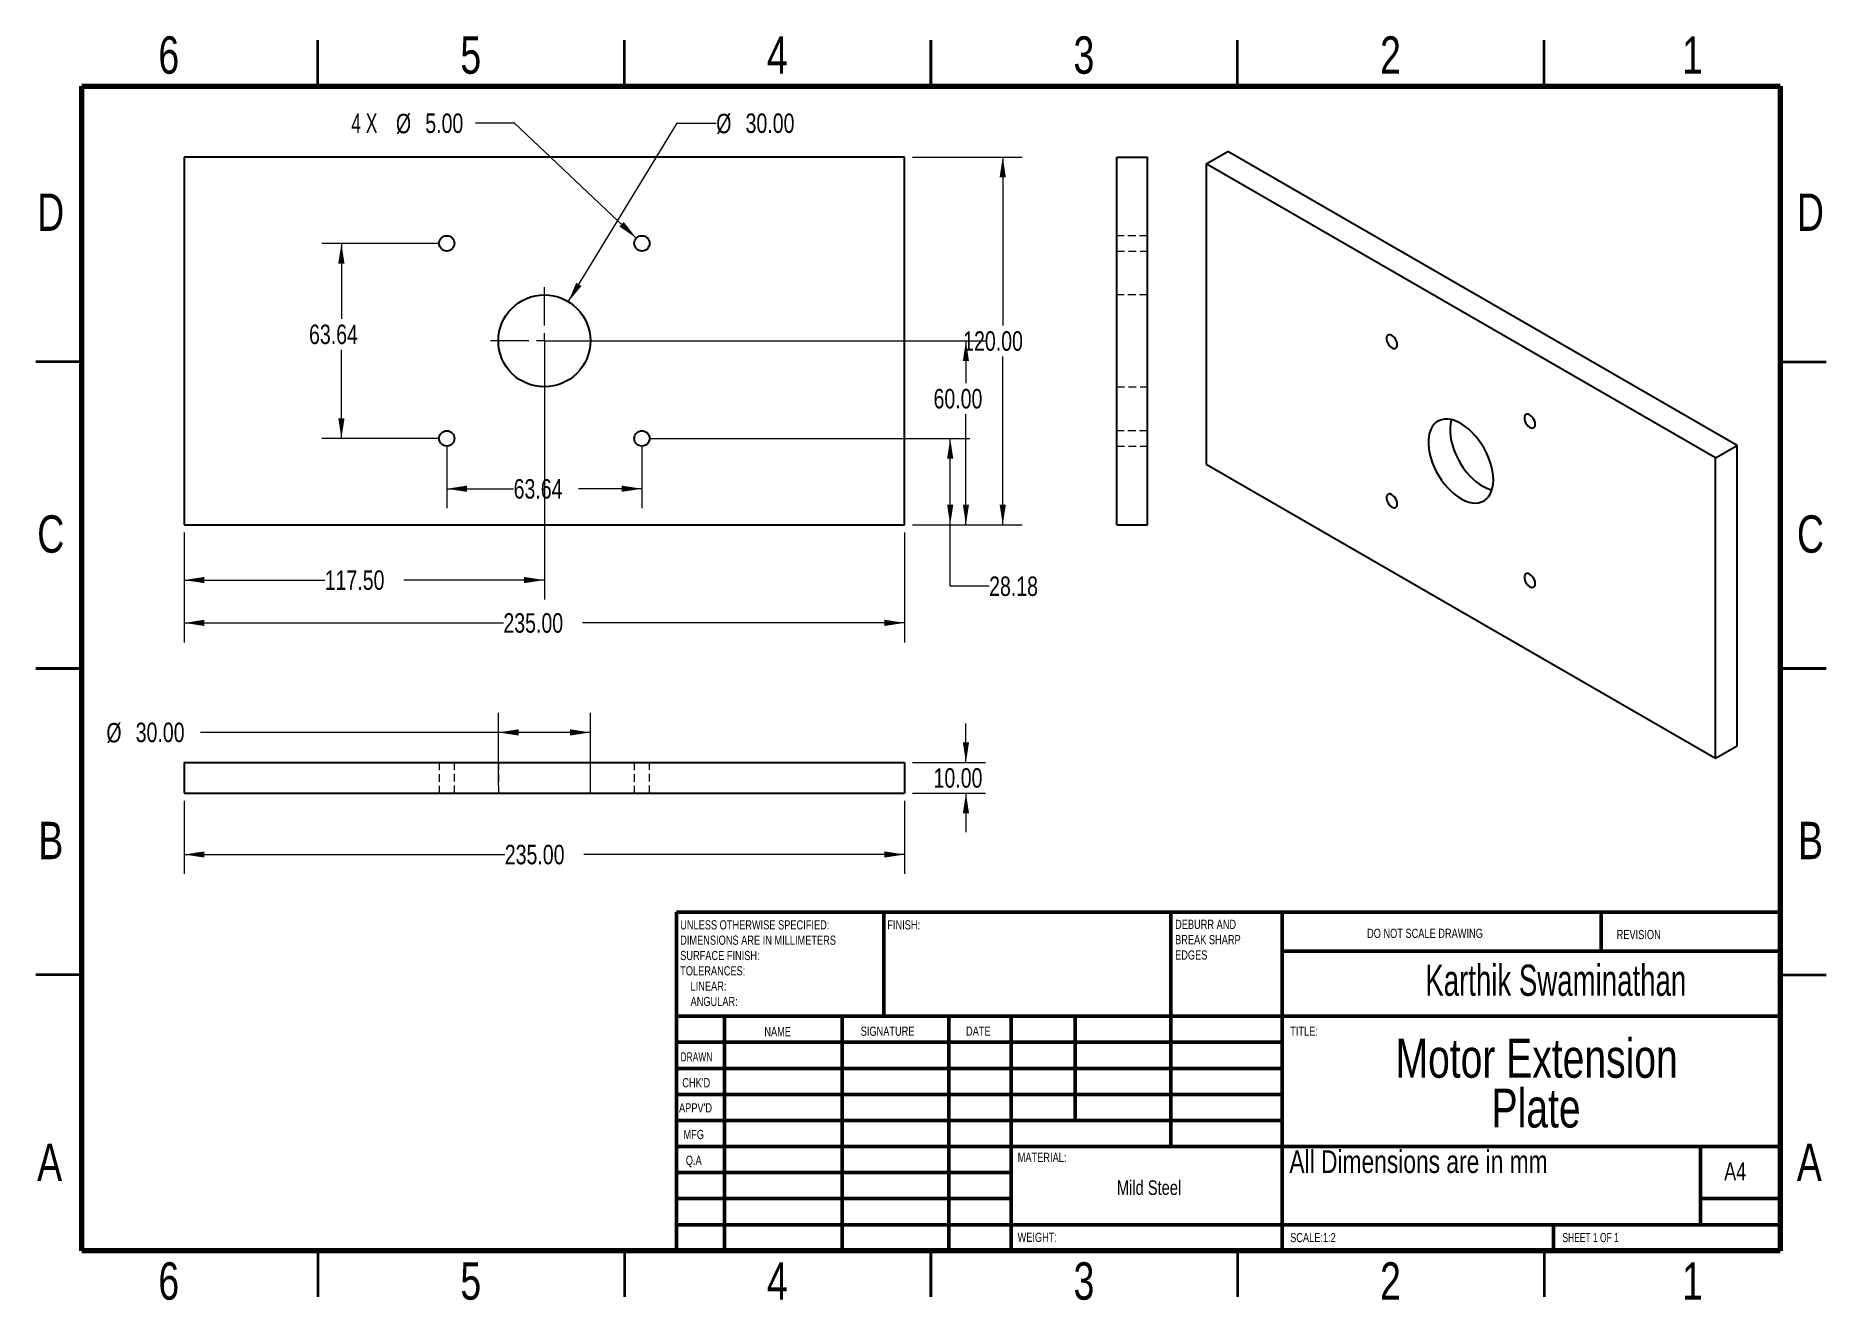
# Model space of a CAD drawing. Header units: millimetres. Extents: x 2 to 294, y 2 to 208.
import ezdxf

# ---------------------------------------------------------------- set-up
doc = ezdxf.new("R2010")
doc.units = ezdxf.units.MM
doc.linetypes.add('HIDDEN', pattern=[1.905, 1.27, -0.635])
doc.styles.add('SLDTEXTSTYLE0', font='TXT', dxfattribs={"width": 0.75})
doc.styles.add('SLDTEXTSTYLE1', font='TXT', dxfattribs={"width": 0.686449})
doc.styles.add('SLDTEXTSTYLE2', font='TXT', dxfattribs={"width": 0.6875})
doc.styles.add('SLDTEXTSTYLE3', font='TXT', dxfattribs={"width": 0.663})
doc.styles.add('SLDTEXTSTYLE4', font='TXT', dxfattribs={"width": 0.666667})
doc.dimstyles.new('SLDDIMSTYLE0', dxfattribs={"dimtxt": 3.175, "dimasz": 3.302, "dimexe": 0, "dimexo": 0.0625, "dimgap": 0.79375, "dimtad": 0, "dimtih": 1, "dimtoh": 1, "dimlfac": 2, "dimrnd": 1e-09, "dimzin": 4, "dimdsep": 46, "dimtxsty": 'SLDTEXTSTYLE0', "dimsah": 1, "dimcen": 0.09, "dimadec": 0, "dimazin": 1, "dimtfac": 1, "dimtofl": 0, "dimtmove": 0, "dimatfit": 3, "dimfxl": 0, "dimfrac": 2, "dimtolj": 1, "dimtzin": 12, "dimarcsym": 0})
doc.dimstyles.new('SLDDIMSTYLE1', dxfattribs={"dimtxt": 3.175, "dimasz": 3.302, "dimexe": 0, "dimexo": 0.0625, "dimgap": 0.79375, "dimtad": 0, "dimtih": 1, "dimtoh": 1, "dimlfac": 2, "dimrnd": 1e-09, "dimzin": 4, "dimdsep": 46, "dimtxsty": 'SLDTEXTSTYLE0', "dimsah": 1, "dimcen": 0, "dimadec": 0, "dimazin": 1, "dimtfac": 1, "dimtofl": 0, "dimtmove": 0, "dimatfit": 3, "dimfxl": 0, "dimfrac": 2, "dimtolj": 1, "dimtzin": 12, "dimarcsym": 0})
doc.dimstyles.new('SLDDIMSTYLE2', dxfattribs={"dimtxt": 3.175, "dimasz": 3.302, "dimexe": 0, "dimexo": 0.0625, "dimgap": 0.79375, "dimtad": 0, "dimtih": 1, "dimtoh": 1, "dimlfac": 2, "dimrnd": 1e-09, "dimzin": 12, "dimdsep": 46, "dimtxsty": 'SLDTEXTSTYLE0', "dimsah": 1, "dimcen": 0.09, "dimadec": 0, "dimazin": 3, "dimtfac": 1, "dimtofl": 0, "dimtmove": 0, "dimatfit": 3, "dimfxl": 0, "dimfrac": 2, "dimtolj": 1, "dimtzin": 12, "dimarcsym": 0})
doc.dimstyles.new('SLDDIMSTYLE3', dxfattribs={"dimtxt": 3.175, "dimasz": 3.302, "dimexe": 0, "dimexo": 0.0625, "dimgap": 0.79375, "dimtad": 0, "dimtih": 1, "dimtoh": 1, "dimlfac": 2, "dimrnd": 1e-09, "dimzin": 4, "dimdsep": 46, "dimtxsty": 'SLDTEXTSTYLE0', "dimsah": 1, "dimcen": 0.09, "dimadec": 0, "dimazin": 1, "dimtfac": 1, "dimtmove": 0, "dimatfit": 0, "dimfxl": 0, "dimfrac": 2, "dimtolj": 1, "dimtzin": 12, "dimarcsym": 0})

# ---------------------------------------------------------------- blocks, each defined once
blk = doc.blocks.new('SW_NOTE_0')
at = {"color": 0, "linetype": 'Continuous', "lineweight": 0, "char_height": 1.5, "attachment_point": 1, "style": 'SLDTEXTSTYLE0'}
for s, insert in [('UNLESS OTHERWISE SPECIFIED:', (0, 1.93)), ('DIMENSIONS ARE IN MILLIMETERS', (0, -0.57)), ('TOLERANCES:', (0, -5.57)), ('SURFACE FINISH:', (0, -3.07)), ('LINEAR:', (1.69, -8.07)), ('ANGULAR:', (1.69, -10.57))]:
    blk.add_mtext(s, dxfattribs=dict(at, insert=insert))
blk = doc.blocks.new('SW_NOTE_0_1')
at = {"color": 0, "linetype": 'Continuous', "lineweight": 0, "char_height": 1.5, "attachment_point": 1, "style": 'SLDTEXTSTYLE0'}
for s, insert in [('DEBURR AND', (0, 1.93)), ('BREAK SHARP', (0, -0.57)), ('EDGES', (0, -3.07))]:
    blk.add_mtext(s, dxfattribs=dict(at, insert=insert))
blk = doc.blocks.new('SW_NOTE_0_2')
at = {"color": 0, "linetype": 'Continuous', "lineweight": 0, "char_height": 6.35, "attachment_point": 2, "style": 'SLDTEXTSTYLE0'}
for s, insert in [('Motor Extension', (31.85, 8.19)), ('Plate', (31.76, 0.07))]:
    blk.add_mtext(s, dxfattribs=dict(at, insert=insert))
blk = doc.blocks.new('_D')
at = {"color": 7, "linetype": 'Continuous', "lineweight": 0}
for p, q in [((26.69, 127.16), (26.69, 109.25)), ((144.19, 127.16), (144.19, 109.25)), ((26.69, 112.43), (78.76, 112.43)), ((144.19, 112.43), (91.66, 112.43))]:
    blk.add_line(p, q, dxfattribs=at)
at = {"color": 7, "linetype": 'Continuous', "lineweight": 18}
for points in [[(26.69, 112.43), (30, 111.92), (30, 112.94)], [(144.19, 112.43), (140.89, 112.94), (140.89, 111.92)]]:
    blk.add_solid(points, dxfattribs=at)
at = {"color": 7, "linetype": 'Continuous', "lineweight": 18, "insert": (78.76, 114), "char_height": 3.175, "attachment_point": 1, "style": 'SLDTEXTSTYLE0'}
blk.add_mtext('235.00', dxfattribs=at)
blk = doc.blocks.new('_D_1')
at = {"color": 7, "linetype": 'Continuous', "lineweight": 0}
for p, q in [((145.46, 188.43), (163.37, 188.43)), ((160.2, 188.43), (160.2, 160.95)), ((160.2, 128.43), (160.2, 155.91)), ((145.46, 128.43), (163.37, 128.43))]:
    blk.add_line(p, q, dxfattribs=at)
at = {"color": 7, "linetype": 'Continuous', "lineweight": 18}
for points in [[(160.2, 188.43), (159.69, 185.13), (160.71, 185.13)], [(160.2, 128.43), (160.71, 131.73), (159.69, 131.73)]]:
    blk.add_solid(points, dxfattribs=at)
at = {"color": 7, "linetype": 'Continuous', "lineweight": 18, "insert": (153.75, 160), "char_height": 3.175, "attachment_point": 1, "style": 'SLDTEXTSTYLE0'}
blk.add_mtext('120.00', dxfattribs=at)
blk = doc.blocks.new('_D_2')
at = {"color": 7, "linetype": 'Continuous', "lineweight": 0}
for p, q in [((89.35, 164.83), (107.12, 193.94)), ((107.12, 193.94), (113.47, 193.94))]:
    blk.add_line(p, q, dxfattribs=at)
at = {"color": 7, "linetype": 'Continuous', "lineweight": 18}
blk.add_solid([(89.35, 164.83), (91.5, 167.39), (90.64, 167.91)], dxfattribs=at)
at = {"color": 7, "linetype": 'Continuous', "lineweight": 18, "char_height": 3.175, "attachment_point": 1, "style": 'SLDTEXTSTYLE0'}
for s, insert in [('%%c', (113.47, 195.48)), ('30.00', (118.26, 195.53))]:
    blk.add_mtext(s, dxfattribs=dict(at, insert=insert))
blk = doc.blocks.new('_D_3')
at = {"color": 7, "linetype": 'Continuous', "lineweight": 0}
for p, q in [((85.44, 157.16), (85.44, 116.24)), ((26.69, 127.16), (26.69, 116.24)), ((26.69, 119.41), (49.62, 119.41)), ((85.44, 119.41), (62.52, 119.41))]:
    blk.add_line(p, q, dxfattribs=at)
at = {"color": 7, "linetype": 'Continuous', "lineweight": 18}
for points in [[(26.69, 119.41), (30, 118.91), (30, 119.92)], [(85.44, 119.41), (82.14, 119.92), (82.14, 118.91)]]:
    blk.add_solid(points, dxfattribs=at)
at = {"color": 7, "linetype": 'Continuous', "lineweight": 18, "insert": (49.62, 120.99), "char_height": 3.175, "attachment_point": 1, "style": 'SLDTEXTSTYLE0'}
blk.add_mtext('117.50', dxfattribs=at)
blk = doc.blocks.new('_D_4')
at = {"color": 7, "linetype": 'Continuous', "lineweight": 0}
for p, q in [((86.71, 158.43), (157.37, 158.43)), ((154.19, 158.43), (154.19, 151.54)), ((154.19, 128.43), (154.19, 146.5)), ((145.46, 128.43), (157.37, 128.43))]:
    blk.add_line(p, q, dxfattribs=at)
at = {"color": 7, "linetype": 'Continuous', "lineweight": 18}
for points in [[(154.19, 158.43), (153.69, 155.13), (154.7, 155.13)], [(154.19, 128.43), (154.7, 131.73), (153.69, 131.73)]]:
    blk.add_solid(points, dxfattribs=at)
at = {"color": 7, "linetype": 'Continuous', "lineweight": 18, "insert": (148.91, 150.59), "char_height": 3.175, "attachment_point": 1, "style": 'SLDTEXTSTYLE0'}
blk.add_mtext('60.00', dxfattribs=at)
blk = doc.blocks.new('_D_5')
at = {"color": 7, "linetype": 'Continuous', "lineweight": 0}
for p, q in [((80.58, 193.94), (74.23, 193.94)), ((100.44, 175.2), (80.58, 193.94))]:
    blk.add_line(p, q, dxfattribs=at)
at = {"color": 7, "linetype": 'Continuous', "lineweight": 18}
blk.add_solid([(100.44, 175.2), (98.39, 177.83), (97.69, 177.09)], dxfattribs=at)
at = {"color": 7, "linetype": 'Continuous', "lineweight": 18, "char_height": 3.175, "attachment_point": 1}
for s, insert, style in [('4 X', (53.96, 195.53), 'SLDTEXTSTYLE4'), ('%%c', (61.23, 195.48), 'SLDTEXTSTYLE0'), ('5.00', (66.02, 195.53), 'SLDTEXTSTYLE0')]:
    blk.add_mtext(s, dxfattribs=dict(at, insert=insert, style=style))
blk = doc.blocks.new('_D_6')
at = {"color": 7, "linetype": 'Continuous', "lineweight": 0}
for p, q in [((102.62, 142.52), (154.81, 142.52)), ((151.63, 128.43), (151.63, 142.52)), ((145.46, 128.43), (154.81, 128.43)), ((151.63, 118.43), (151.63, 128.43)), ((157.98, 118.43), (151.63, 118.43))]:
    blk.add_line(p, q, dxfattribs=at)
at = {"color": 7, "linetype": 'Continuous', "lineweight": 18}
for points in [[(151.63, 142.52), (151.12, 139.22), (152.14, 139.22)], [(151.63, 128.43), (152.14, 131.73), (151.12, 131.73)]]:
    blk.add_solid(points, dxfattribs=at)
at = {"color": 7, "linetype": 'Continuous', "lineweight": 18, "insert": (157.98, 120), "char_height": 3.175, "attachment_point": 1, "style": 'SLDTEXTSTYLE0'}
blk.add_mtext('28.18', dxfattribs=at)
blk = doc.blocks.new('_D_7')
at = {"color": 7, "linetype": 'Continuous', "lineweight": 0}
for p, q in [((68.26, 174.34), (49.16, 174.34)), ((52.34, 174.34), (52.34, 162.04)), ((52.34, 142.52), (52.34, 156.99)), ((68.26, 142.52), (49.16, 142.52))]:
    blk.add_line(p, q, dxfattribs=at)
at = {"color": 7, "linetype": 'Continuous', "lineweight": 18}
for points in [[(52.34, 174.34), (51.83, 171.04), (52.85, 171.04)], [(52.34, 142.52), (52.85, 145.82), (51.83, 145.82)]]:
    blk.add_solid(points, dxfattribs=at)
at = {"color": 7, "linetype": 'Continuous', "lineweight": 18, "insert": (47.06, 161.09), "char_height": 3.175, "attachment_point": 1, "style": 'SLDTEXTSTYLE0'}
blk.add_mtext('63.64', dxfattribs=at)
blk = doc.blocks.new('_D_8')
at = {"color": 7, "linetype": 'Continuous', "lineweight": 0}
for p, q in [((69.53, 141.25), (69.53, 131.14)), ((101.35, 141.25), (101.35, 131.14)), ((69.53, 134.31), (80.43, 134.31)), ((101.35, 134.31), (90.99, 134.31))]:
    blk.add_line(p, q, dxfattribs=at)
at = {"color": 7, "linetype": 'Continuous', "lineweight": 18}
for points in [[(69.53, 134.31), (72.84, 133.8), (72.84, 134.82)], [(101.35, 134.31), (98.05, 134.82), (98.05, 133.8)]]:
    blk.add_solid(points, dxfattribs=at)
at = {"color": 7, "linetype": 'Continuous', "lineweight": 18, "insert": (80.43, 135.88), "char_height": 3.175, "attachment_point": 1, "style": 'SLDTEXTSTYLE0'}
blk.add_mtext('63.64', dxfattribs=at)
blk = doc.blocks.new('SW_CENTERMARKSYMBOL_0')
at = {"color": 0, "linetype": 'Continuous', "lineweight": 18}
for p, q in [((0, 2.54), (0, 8.77)), ((-2.54, 0), (-8.77, 0)), ((0, 0), (-1.27, 0)), ((0, 0), (0, 1.27)), ((0, 0), (0, -1.27)), ((0, 0), (1.27, 0)), ((2.54, 0), (8.77, 0)), ((0, -2.54), (0, -8.77))]:
    blk.add_line(p, q, dxfattribs=at)
blk = doc.blocks.new('_D_9')
at = {"color": 7, "linetype": 'Continuous', "lineweight": 0}
for p, q in [((26.69, 83.38), (26.69, 71.47)), ((144.19, 83.38), (144.19, 71.47)), ((26.69, 74.64), (78.99, 74.64)), ((144.19, 74.64), (91.89, 74.64))]:
    blk.add_line(p, q, dxfattribs=at)
at = {"color": 7, "linetype": 'Continuous', "lineweight": 18}
for points in [[(26.69, 74.64), (30, 74.14), (30, 75.15)], [(144.19, 74.64), (140.89, 75.15), (140.89, 74.14)]]:
    blk.add_solid(points, dxfattribs=at)
at = {"color": 7, "linetype": 'Continuous', "lineweight": 18, "insert": (78.99, 76.22), "char_height": 3.175, "attachment_point": 1, "style": 'SLDTEXTSTYLE0'}
blk.add_mtext('235.00', dxfattribs=at)
blk = doc.blocks.new('_D_10')
at = {"color": 7, "linetype": 'Continuous', "lineweight": 0}
for p, q in [((154.2, 89.65), (154.2, 96)), ((145.46, 89.65), (157.37, 89.65)), ((145.46, 84.65), (157.37, 84.65)), ((154.2, 84.65), (154.2, 78.3))]:
    blk.add_line(p, q, dxfattribs=at)
at = {"color": 7, "linetype": 'Continuous', "lineweight": 18}
for points in [[(154.2, 89.65), (154.71, 92.95), (153.69, 92.95)], [(154.2, 84.65), (153.69, 81.35), (154.71, 81.35)]]:
    blk.add_solid(points, dxfattribs=at)
at = {"color": 7, "linetype": 'Continuous', "lineweight": 18, "insert": (148.92, 88.72), "char_height": 3.175, "attachment_point": 1, "style": 'SLDTEXTSTYLE0'}
blk.add_mtext('10.00', dxfattribs=at)
blk = doc.blocks.new('_D_11')
at = {"color": 7, "linetype": 'Continuous', "lineweight": 0}
for p, q in [((77.94, 85.92), (77.94, 97.74)), ((92.94, 85.92), (92.94, 97.74)), ((77.94, 94.56), (29.35, 94.56)), ((92.94, 94.56), (77.94, 94.56))]:
    blk.add_line(p, q, dxfattribs=at)
at = {"color": 7, "linetype": 'Continuous', "lineweight": 18}
for points in [[(77.94, 94.56), (81.25, 94.05), (81.25, 95.07)], [(92.94, 94.56), (89.64, 95.07), (89.64, 94.05)]]:
    blk.add_solid(points, dxfattribs=at)
at = {"color": 7, "linetype": 'Continuous', "lineweight": 18, "char_height": 3.175, "attachment_point": 1, "style": 'SLDTEXTSTYLE0'}
for s, insert in [('%%c', (14.01, 96.1)), ('30.00', (18.79, 96.15))]:
    blk.add_mtext(s, dxfattribs=dict(at, insert=insert))

msp = doc.modelspace()

# ---------------------------------------------------------------- linework, layer by layer
at = {"color": 7, "linetype": 'Continuous', "lineweight": 35}
for p, q in [((48.5, 200), (48.5, 207.5)), ((98.5, 200), (98.5, 207.5)), ((148.5, 207.5), (148.5, 200)), ((148.5, 200), (148.5, 207.5)), ((198.5, 200), (198.5, 207.5)), ((248.5, 200), (248.5, 207.5)), ((10, 155), (2.5, 155)), ((287, 155), (294.5, 155)), ((2.5, 105), (10, 105)), ((10, 105), (2.5, 105)), ((294.5, 105), (287, 105)), ((287, 105), (294.5, 105)), ((10, 55), (2.5, 55)), ((287, 55), (294.5, 55)), ((48.5, 10), (48.5, 2.5)), ((98.5, 10), (98.5, 2.5)), ((148.5, 2.5), (148.5, 10)), ((148.5, 10), (148.5, 2.5)), ((198.5, 10), (198.5, 2.5)), ((248.5, 10), (248.5, 2.5))]:
    msp.add_line(p, q, dxfattribs=at)
at = {"color": 7, "linetype": 'Continuous', "lineweight": 70}
for p, q in [((10, 10), (10, 200)), ((10, 200), (287, 200)), ((287, 200), (287, 10)), ((287, 10), (10, 10))]:
    msp.add_line(p, q, dxfattribs=at)
at = {"color": 7, "linetype": 'Continuous', "lineweight": 25}
for p, q in [((26.6934, 188.4297), (26.6934, 128.4297)), ((144.1934, 188.4297), (26.6934, 188.4297)), ((144.1934, 128.4297), (144.1934, 188.4297)), ((178.7979, 128.4297), (178.7979, 188.4297)), ((178.7979, 188.4297), (183.7979, 188.4297)), ((183.7979, 128.4297), (183.7979, 188.4297)), ((193.3727, 187.3073), (196.9083, 189.3483)), ((276.4578, 139.3433), (193.3727, 187.3073)), ((193.3727, 187.3073), (193.3727, 138.3149)), ((279.9933, 141.3844), (196.9083, 189.3483)), ((276.4578, 139.3433), (279.9933, 141.3844)), ((279.9933, 92.3919), (279.9933, 141.3844)), ((193.3727, 138.3149), (276.4578, 90.3509)), ((276.4578, 90.3509), (276.4578, 139.3433)), ((26.6934, 128.4297), (144.1934, 128.4297)), ((178.7979, 128.4297), (183.7979, 128.4297)), ((276.4578, 90.3509), (279.9933, 92.3919)), ((26.6934, 89.6487), (26.6934, 84.6487)), ((26.6934, 89.6487), (144.1934, 89.6487)), ((144.1934, 89.6487), (144.1934, 84.6487)), ((26.6934, 84.6487), (144.1934, 84.6487))]:
    msp.add_line(p, q, dxfattribs=at)
at = {"color": 7, "linetype": 'HIDDEN', "lineweight": 18}
for p, q in [((183.7979, 175.5896), (178.7979, 175.5896)), ((178.7979, 173.0896), (183.7979, 173.0896)), ((183.7979, 165.9297), (178.7979, 165.9297)), ((178.7979, 150.9297), (183.7979, 150.9297)), ((183.7979, 143.7698), (178.7979, 143.7698)), ((178.7979, 141.2698), (183.7979, 141.2698)), ((68.2835, 89.6487), (68.2835, 84.6487)), ((70.7835, 84.6487), (70.7835, 89.6487)), ((77.9434, 89.6487), (77.9434, 84.6487)), ((92.9434, 84.6487), (92.9434, 89.6487)), ((100.1033, 89.6487), (100.1033, 84.6487)), ((102.6033, 84.6487), (102.6033, 89.6487))]:
    msp.add_line(p, q, dxfattribs=at)
at = {"color": 7, "linetype": 'Continuous', "lineweight": 50}
for p, q in [((107, 65.25), (287, 65.25)), ((107, 65.25), (107, 10)), ((140.8, 48.25), (140.8, 65.25)), ((187.6, 65.25), (187.6, 27)), ((205.8, 65.25), (205.8, 10)), ((257.8, 58.875), (257.8, 65.25)), ((287, 58.875), (205.8, 58.875)), ((287, 48.25), (107, 48.25)), ((114.8, 48.25), (114.8, 10)), ((133.991, 48.25), (133.991, 10)), ((151.3989, 48.25), (151.3989, 10)), ((161.6, 10), (161.6, 48.25)), ((172, 31.25), (172, 48.25)), ((205.8, 44), (107, 44)), ((205.8, 39.75), (107, 39.75)), ((205.8, 35.5), (107, 35.5)), ((205.8, 31.25), (107, 31.25)), ((161.6, 27), (107, 27)), ((161.6, 27), (287, 27)), ((274, 14.25), (274, 27)), ((161.6, 22.7499), (107, 22.7499)), ((161.6, 18.5), (107, 18.5)), ((287, 18.5), (274, 18.5)), ((107, 14.25), (287, 14.25)), ((250, 10), (250, 14.25))]:
    msp.add_line(p, q, dxfattribs=at)
at = {"color": 7, "linetype": 'Continuous', "lineweight": 25, "flags": 128}
for points in [[(224.5491, 157.8044), (224.5164, 158.0987), (224.4205, 158.409), (224.2685, 158.7123), (224.0719, 158.9862), (223.8451, 159.2102), (223.6049, 159.3678), (223.3692, 159.4473), (223.1555, 159.4428), (222.9796, 159.3546), (222.8545, 159.1893), (222.7896, 158.9592), (222.7896, 158.6812), (222.8545, 158.3761), (222.9796, 158.0664), (223.1555, 157.7751), (223.3692, 157.5238), (223.6049, 157.3312), (223.8451, 157.2115), (224.0719, 157.1737), (224.2685, 157.2205), (224.4205, 157.3484), (224.5164, 157.548), (224.5491, 157.8044)], [(247.0491, 144.8155), (247.0164, 145.1097), (246.9205, 145.4201), (246.7685, 145.7234), (246.5719, 145.9972), (246.3451, 146.2212), (246.1049, 146.3788), (245.8692, 146.4583), (245.6555, 146.4538), (245.4796, 146.3657), (245.3545, 146.2004), (245.2896, 145.9702), (245.2896, 145.6922), (245.3545, 145.3871), (245.4796, 145.0774), (245.6555, 144.7861), (245.8692, 144.5348), (246.1049, 144.3422), (246.3451, 144.2226), (246.5719, 144.1847), (246.7685, 144.2315), (246.9205, 144.3594), (247.0164, 144.559), (247.0491, 144.8155)], [(240.2185, 135.7676), (240.1864, 136.4599), (240.0902, 137.1809), (239.9312, 137.9219), (239.7113, 138.674), (239.4332, 139.4279), (239.1003, 140.1746), (238.7166, 140.9049), (238.2867, 141.6101), (237.8159, 142.2815), (237.3099, 142.9109), (236.7748, 143.4909), (236.2171, 144.0142), (235.6437, 144.4746), (235.0614, 144.8665), (234.4773, 145.1851), (233.8985, 145.4265), (233.3321, 145.5878), (232.7849, 145.6672), (232.2636, 145.6635), (231.7744, 145.5768), (231.3234, 145.4082), (230.916, 145.1598), (230.5571, 144.8345), (230.2511, 144.4364), (230.0018, 143.9701), (229.812, 143.4415), (229.6843, 142.8569), (229.62, 142.2233), (229.62, 141.5486), (229.6843, 140.8409), (229.812, 140.1087), (230.0018, 139.3611), (230.2511, 138.6069), (230.5571, 137.8555), (230.916, 137.1158), (231.3234, 136.397), (231.7744, 135.7077), (232.2636, 135.0563), (232.7849, 134.4507), (233.3321, 133.8982), (233.8985, 133.4056), (234.4773, 132.9788), (235.0614, 132.623), (235.6437, 132.3426), (236.2171, 132.1409), (236.7748, 132.0204), (237.3099, 131.9825), (237.8159, 132.0278), (238.2867, 132.1556), (238.7166, 132.3644), (239.1003, 132.6517), (239.4332, 133.0139), (239.7113, 133.4468), (239.9312, 133.945), (240.0902, 134.5025), (240.1864, 135.1125), (240.2185, 135.7676)], [(233.376, 145.5781), (233.3476, 145.4825), (233.2198, 144.8979), (233.1555, 144.2644), (233.1555, 143.5896), (233.2198, 142.8819), (233.3476, 142.1498), (233.5373, 141.4021), (233.7867, 140.6479), (234.0926, 139.8965), (234.4515, 139.1569), (234.859, 138.438), (235.31, 137.7487), (235.7991, 137.0973), (236.3205, 136.4917), (236.8677, 135.9392), (237.4341, 135.4466), (238.0128, 135.0198), (238.5969, 134.664), (239.1792, 134.3836), (239.7527, 134.1819), (239.99, 134.1211)], [(224.5491, 131.8223), (224.5164, 132.1166), (224.4205, 132.4269), (224.2685, 132.7302), (224.0719, 133.004), (223.8451, 133.228), (223.6049, 133.3856), (223.3692, 133.4651), (223.1555, 133.4606), (222.9796, 133.3725), (222.8545, 133.2072), (222.7896, 132.977), (222.7896, 132.699), (222.8545, 132.3939), (222.9796, 132.0842), (223.1555, 131.7929), (223.3692, 131.5416), (223.6049, 131.349), (223.8451, 131.2294), (224.0719, 131.1915), (224.2685, 131.2383), (224.4205, 131.3662), (224.5164, 131.5658), (224.5491, 131.8223)], [(247.0491, 118.8333), (247.0164, 119.1276), (246.9205, 119.4379), (246.7685, 119.7412), (246.5719, 120.015), (246.3451, 120.239), (246.1049, 120.3967), (245.8692, 120.4762), (245.6555, 120.4717), (245.4796, 120.3835), (245.3545, 120.2182), (245.2896, 119.988), (245.2896, 119.7101), (245.3545, 119.4049), (245.4796, 119.0952), (245.6555, 118.8039), (245.8692, 118.5527), (246.1049, 118.3601), (246.3451, 118.2404), (246.5719, 118.2025), (246.7685, 118.2493), (246.9205, 118.3772), (247.0164, 118.5768), (247.0491, 118.8333)]]:
    msp.add_lwpolyline(points, dxfattribs=at)
at = {"color": 7, "linetype": 'Continuous', "lineweight": 25}
for centre, radius in [((69.5335, 174.3396), 1.25), ((101.3533, 174.3396), 1.25), ((85.4434, 158.4297), 7.5), ((69.5335, 142.5198), 1.25), ((101.3533, 142.5198), 1.25)]:
    msp.add_circle(centre, radius, dxfattribs=at)

# ---------------------------------------------------------------- block references
at = {"color": 7, "linetype": 'Continuous', "lineweight": 0}
for name, p in [('SW_CENTERMARKSYMBOL_0', (85.4434, 158.4297)), ('SW_NOTE_0', (107.5937, 61.9874)), ('SW_NOTE_0_1', (188.3092, 62.0695)), ('SW_NOTE_0_2', (215.428, 36.3861))]:
    msp.add_blockref(name, p, dxfattribs=at)

# ---------------------------------------------------------------- texts
for s, insert, char_height, attachment_point, style in [('6', (24.1886, 208.1137), 6.096, 2, 'SLDTEXTSTYLE0'), ('5', (73.4386, 208.1137), 6.096, 2, 'SLDTEXTSTYLE0'), ('4', (123.4386, 208.1137), 6.096, 2, 'SLDTEXTSTYLE0'), ('3', (173.4386, 208.1137), 6.096, 2, 'SLDTEXTSTYLE0'), ('2', (223.4386, 208.1137), 6.096, 2, 'SLDTEXTSTYLE0'), ('1', (272.6886, 208.1137), 6.096, 2, 'SLDTEXTSTYLE0'), ('D', (4.9302, 182.4757), 6.096, 2, 'SLDTEXTSTYLE0'), ('D', (291.9302, 182.4757), 6.096, 2, 'SLDTEXTSTYLE0'), ('C', (4.9365, 129.9757), 6.096, 2, 'SLDTEXTSTYLE0'), ('C', (291.9365, 129.9757), 6.096, 2, 'SLDTEXTSTYLE0'), ('B', (4.9534, 79.9757), 6.096, 2, 'SLDTEXTSTYLE0'), ('B', (291.9534, 79.9757), 6.096, 2, 'SLDTEXTSTYLE0'), ('FINISH:', (141.3713, 63.9193), 1.5, 1, 'SLDTEXTSTYLE0'), ('DO NOT SCALE DRAWING', (219.6146, 62.533), 1.5, 1, 'SLDTEXTSTYLE0'), ('REVISION', (260.3276, 62.3349), 1.5, 1, 'SLDTEXTSTYLE0'), ('Karthik Swaminathan', (250.3972, 56.6686), 5.08, 2, 'SLDTEXTSTYLE3'), ('NAME', (121.3222, 46.5015), 1.5, 1, 'SLDTEXTSTYLE0'), ('SIGNATURE', (137.0336, 46.5618), 1.5, 1, 'SLDTEXTSTYLE0'), ('DATE', (154.2147, 46.5762), 1.5, 1, 'SLDTEXTSTYLE0'), ('TITLE:', (207.0902, 46.5762), 1.5, 1, 'SLDTEXTSTYLE0'), ('DRAWN', (107.6434, 42.3848), 1.5, 1, 'SLDTEXTSTYLE1'), ("CHK'D", (107.9392, 38.1619), 1.5, 1, 'SLDTEXTSTYLE0'), ("APPV'D", (107.4017, 34.0659), 1.5, 1, 'SLDTEXTSTYLE0'), ('MFG', (108.124, 29.7158), 1.5, 1, 'SLDTEXTSTYLE0'), ('A', (4.7566, 27.4757), 6.096, 2, 'SLDTEXTSTYLE0'), ('All Dimensions are in mm', (206.953, 26.3885), 3.704167, 1, 'SLDTEXTSTYLE0'), ('A', (291.7566, 27.4757), 6.096, 2, 'SLDTEXTSTYLE0'), ('Q.A', (108.509, 25.5047), 1.5, 1, 'SLDTEXTSTYLE0'), ('MATERIAL:', (162.6459, 25.9861), 1.5, 1, 'SLDTEXTSTYLE0'), ('A4', (277.8712, 24.4064), 2.91042, 1, 'SLDTEXTSTYLE0'), ('Mild Steel', (184.0624, 21.4856), 2.38125, 2, 'SLDTEXTSTYLE0'), ('WEIGHT:', (162.6178, 12.9493), 1.4986, 1, 'SLDTEXTSTYLE0'), ('SCALE:1:2', (207.074, 12.9001), 1.5, 1, 'SLDTEXTSTYLE0'), ('SHEET 1 OF 1', (251.4783, 12.9001), 1.5, 1, 'SLDTEXTSTYLE2'), ('6', (24.1886, 8.1137), 6.096, 2, 'SLDTEXTSTYLE0'), ('5', (73.4386, 8.1137), 6.096, 2, 'SLDTEXTSTYLE0'), ('4', (123.4386, 8.1137), 6.096, 2, 'SLDTEXTSTYLE0'), ('3', (173.4386, 8.1137), 6.096, 2, 'SLDTEXTSTYLE0'), ('2', (223.4386, 8.1137), 6.096, 2, 'SLDTEXTSTYLE0'), ('1', (272.6886, 8.1137), 6.096, 2, 'SLDTEXTSTYLE0')]:
    msp.add_mtext(s, dxfattribs=dict(at, insert=insert, char_height=char_height, attachment_point=attachment_point, style=style))

# ---------------------------------------------------------------- dimensions: what is measured, and where the dimension line sits
at = {"color": 7, "linetype": 'Continuous', "lineweight": 18}
dim = msp.add_diameter_dim_2p(p1=(102.2625, 173.4817), p2=(100.4441, 175.1974), text='4 X <>', dimstyle='SLDDIMSTYLE1', dxfattribs=at)
dim.commit()
dim.dimension.update_dxf_attribs({"geometry": '_D_5', "text_midpoint": (64.0923, 193.9422), "dimtype": 163})
dim = msp.add_diameter_dim_2p(p1=(81.5359, 152.028), p2=(89.3508, 164.8314), dimstyle='SLDDIMSTYLE1', dxfattribs=at)
dim.commit()
dim.dimension.update_dxf_attribs({"geometry": '_D_2', "text_midpoint": (121.1421, 193.9422), "dimtype": 163})
for base, p1, p2, angle, dimstyle, picture, middle in [((160.1984, 188.4297), (144.1934, 128.4297), (144.1934, 188.4297), 90, 'SLDDIMSTYLE0', '_D_1', (160.1984, 158.4297)), ((52.34, 142.5198), (69.5335, 174.3396), (69.5335, 142.5198), 90, 'SLDDIMSTYLE2', '_D_7', (52.34, 159.5151)), ((154.1934, 158.4297), (144.1934, 128.4297), (85.4434, 158.4297), 90, 'SLDDIMSTYLE0', '_D_4', (154.1934, 149.0152)), ((101.3533, 134.3119), (69.5335, 142.5198), (101.3533, 142.5198), 0, 'SLDDIMSTYLE2', '_D_8', (85.7109, 134.3119)), ((151.6314, 142.5198), (144.1934, 128.4297), (101.3533, 142.5198), 90, 'SLDDIMSTYLE2', '_D_6', (151.6314, 118.4297)), ((154.1984, 89.6487), (144.1934, 84.6487), (144.1934, 89.6487), 90, 'SLDDIMSTYLE3', '_D_10', (154.1984, 87.1487))]:
    dim = msp.add_linear_dim(base=base, p1=p1, p2=p2, angle=angle, dimstyle=dimstyle, dxfattribs=at)
    dim.commit()
    dim.dimension.update_dxf_attribs({"geometry": picture, "text_midpoint": middle, "dimtype": 160})
for base, p1, p2, picture, middle in [((85.4434, 119.4149), (26.6934, 128.4297), (85.4434, 158.4297), '_D_3', (56.0684, 119.4149)), ((144.1934, 112.4297), (26.6934, 128.4297), (144.1934, 128.4297), '_D', (85.21, 112.4297)), ((144.1934, 74.6437), (26.6934, 84.6487), (144.1934, 84.6487), '_D_9', (85.4434, 74.6437))]:
    dim = msp.add_linear_dim(base=base, p1=p1, p2=p2, dimstyle='SLDDIMSTYLE0', dxfattribs=at)
    dim.commit()
    dim.dimension.update_dxf_attribs({"geometry": picture, "text_midpoint": middle, "dimtype": 160})
dim = msp.add_linear_dim(base=(77.9434, 94.5628), p1=(92.9434, 84.6487), p2=(77.9434, 84.6487), text='%%c<>', dimstyle='SLDDIMSTYLE0', dxfattribs=at)
dim.commit()
dim.dimension.update_dxf_attribs({"geometry": '_D_11', "text_midpoint": (21.6791, 94.5628), "dimtype": 160})

doc.saveas('drawing.dxf')
